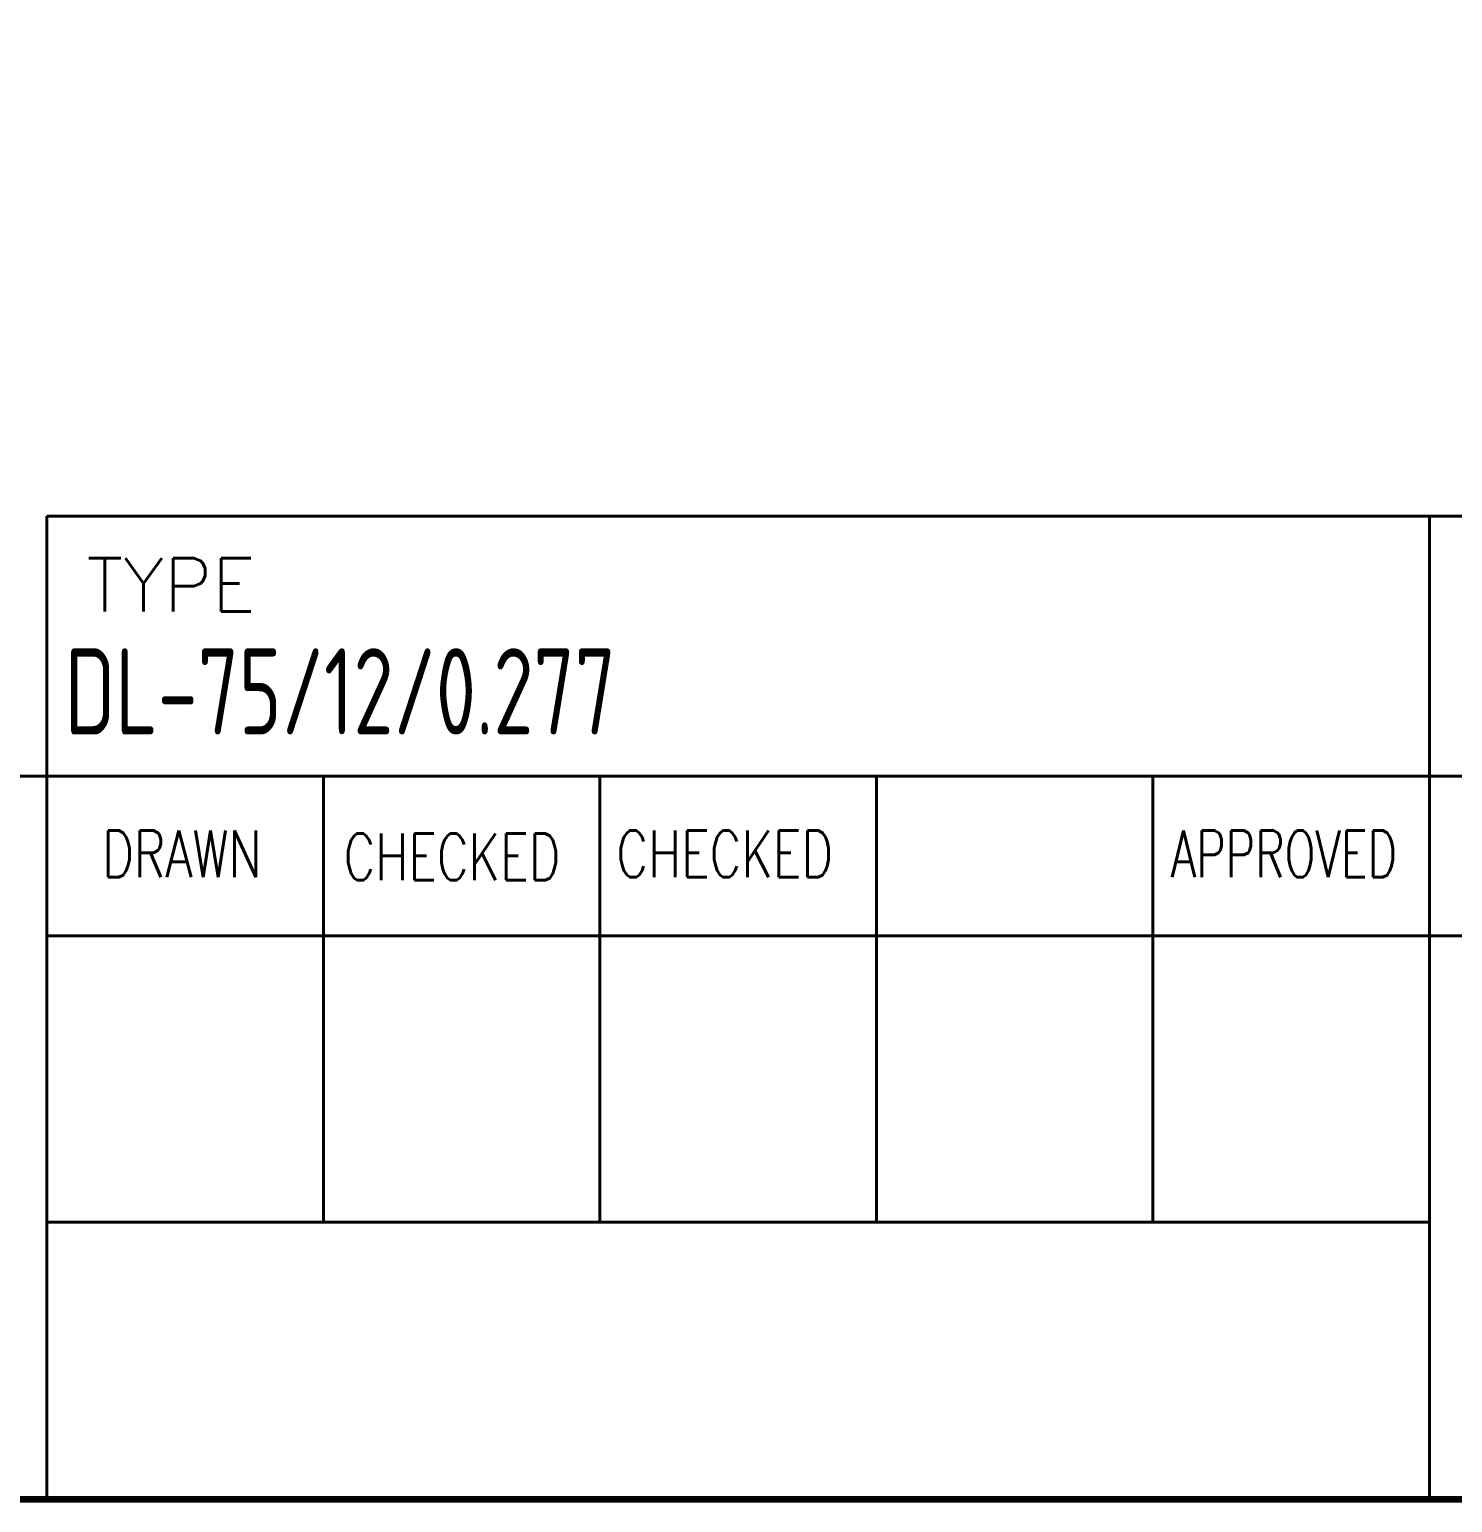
# Model space of a CAD drawing. Header units: millimetres. Extents: x 89051 to 218395, y -330386 to -125649.
# Drawn here: x 100737 to 101925, y -130167 to -128936 of the extents above; entities that cross this region are included whole.
import ezdxf

# ---------------------------------------------------------------- set-up
doc = ezdxf.new("R2010")
doc.units = ezdxf.units.MM
doc.header["$LTSCALE"] = 13
doc.layers.add('1', color=4, linetype='Continuous')
doc.layers.add('2', color=3, linetype='Continuous')
doc.styles.add('ROMANS', font='romans.shx', dxfattribs={"bigfont": 'whgtxt.shx'})
doc.styles.get("Standard").update_dxf_attribs({"font": 'gbenor.shx', "bigfont": 'gbcbig.shx'})

msp = doc.modelspace()

# ---------------------------------------------------------------- linework, layer by layer
at = {"layer": '1', "color": 0, "lineweight": 40}
for p, q in [((100751.54, -129342.97), (102144.39, -129342.97)), ((100751.64, -129342.97), (103415.73, -129342.97)), ((100751.64, -129342.97), (100751.64, -130163.9)), ((101906.08, -129342.97), (101906.08, -130163.9)), ((97353.44, -129560.04), (103415.73, -129560.04)), ((100982.53, -129560.04), (100982.53, -129932.44)), ((101213.42, -129560.04), (101213.42, -129932.44)), ((101444.3, -129560.04), (101444.3, -129932.44)), ((101675.19, -129560.04), (101675.19, -129932.44)), ((100751.64, -129693.25), (101906.08, -129693.25)), ((101906.08, -129693.25), (103415.73, -129693.25)), ((100751.64, -129932.44), (101906.08, -129932.44)), ((100751.64, -130163.33), (100751.64, -129932.44))]:
    msp.add_line(p, q, dxfattribs=at)
at = {"layer": '1', "color": 0, "lineweight": 40, "const_width": 5.53}
msp.add_lwpolyline([(97353.44, -130163.9), (103415.73, -130163.9), (103415.73, -125806.63), (97353.44, -125806.63), (97353.44, -130163.9)], dxfattribs=at)

# ---------------------------------------------------------------- texts
at = {"layer": '1', "color": 4, "lineweight": 13, "width": 0.8}
msp.add_text('DL-75/12/0.277', height=72, dxfattribs=at).set_placement((100766.59, -129525.18))
at = {"layer": '2', "lineweight": 13, "style": 'ROMANS'}
msp.add_text('TYPE', height=44.402, dxfattribs=at).set_placement((100784.88, -129422.37))
for s, width, p in [('DRAWN', 0.75, (100797.92, -129644.43)), ('CHECKED', 0.75, (100999.51, -129646.91)), ('CHECKED', 0.75, (101227.25, -129644.43)), ('APPROVED', 0.7, (101690.18, -129644.43))]:
    msp.add_text(s, height=39.073, dxfattribs=dict(at, width=width)).set_placement(p)

doc.saveas('drawing.dxf')
